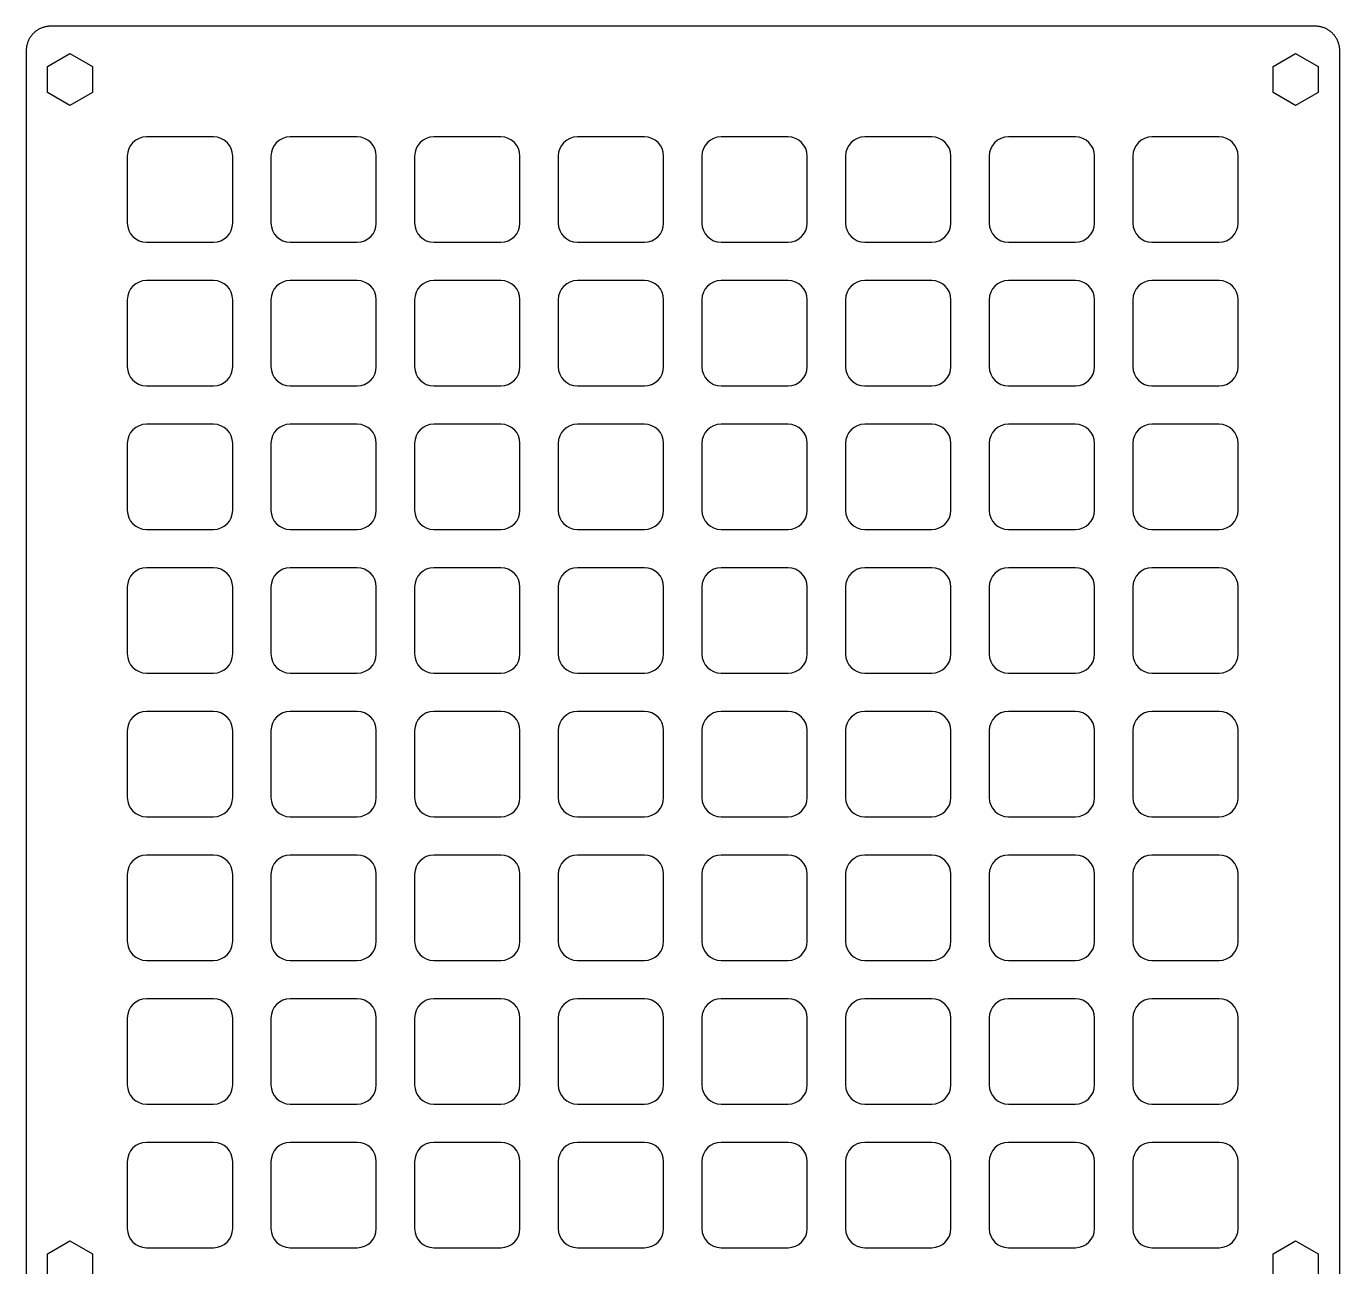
# Model space of a CAD drawing. Extents: x 6 to 603, y -295 to -9.
# Drawn here: x 169.6 to 306.8, y -152.9 to -23.4 of the extents above; entities that cross this region are included whole.
import ezdxf

# ---------------------------------------------------------------- set-up
doc = ezdxf.new("R2010")
doc.units = 0
doc.layers.add('5MM_SPACER', color=7, linetype='CONTINUOUS')

# ---------------------------------------------------------------- blocks, each defined once
blk = doc.blocks.new('BLOCK_52')
at = {"layer": '5MM_SPACER'}
for points, knots in [([(189.17, -34.92), (190.28, -34.92), (191.17, -35.82), (191.17, -36.92), (191.17, -36.92), (191.17, -43.92), (191.17, -43.92), (191.17, -45.02), (190.28, -45.92), (189.17, -45.92), (189.17, -45.92), (182.17, -45.92), (182.17, -45.92), (181.07, -45.92), (180.17, -45.02), (180.17, -43.92), (180.17, -43.92), (180.17, -36.92), (180.17, -36.92), (180.17, -35.82), (181.07, -34.92), (182.17, -34.92), (182.17, -34.92), (189.17, -34.92), (189.17, -34.92)], [0, 0, 0, 0, 1, 1, 1, 2, 2, 2, 3, 3, 3, 4, 4, 4, 5, 5, 5, 6, 6, 6, 7, 7, 7, 8, 8, 8, 8]), ([(204.17, -34.92), (205.28, -34.92), (206.17, -35.82), (206.17, -36.92), (206.17, -36.92), (206.17, -43.92), (206.17, -43.92), (206.17, -45.02), (205.28, -45.92), (204.17, -45.92), (204.17, -45.92), (197.17, -45.92), (197.17, -45.92), (196.07, -45.92), (195.17, -45.02), (195.17, -43.92), (195.17, -43.92), (195.17, -36.92), (195.17, -36.92), (195.17, -35.82), (196.07, -34.92), (197.17, -34.92), (197.17, -34.92), (204.17, -34.92), (204.17, -34.92)], [0, 0, 0, 0, 1, 1, 1, 2, 2, 2, 3, 3, 3, 4, 4, 4, 5, 5, 5, 6, 6, 6, 7, 7, 7, 8, 8, 8, 8]), ([(219.17, -34.92), (220.28, -34.92), (221.17, -35.82), (221.17, -36.92), (221.17, -36.92), (221.17, -43.92), (221.17, -43.92), (221.17, -45.02), (220.28, -45.92), (219.17, -45.92), (219.17, -45.92), (212.17, -45.92), (212.17, -45.92), (211.07, -45.92), (210.17, -45.02), (210.17, -43.92), (210.17, -43.92), (210.17, -36.92), (210.17, -36.92), (210.17, -35.82), (211.07, -34.92), (212.17, -34.92), (212.17, -34.92), (219.17, -34.92), (219.17, -34.92)], [0, 0, 0, 0, 1, 1, 1, 2, 2, 2, 3, 3, 3, 4, 4, 4, 5, 5, 5, 6, 6, 6, 7, 7, 7, 8, 8, 8, 8]), ([(234.17, -34.92), (235.28, -34.92), (236.17, -35.82), (236.17, -36.92), (236.17, -36.92), (236.17, -43.92), (236.17, -43.92), (236.17, -45.02), (235.28, -45.92), (234.17, -45.92), (234.17, -45.92), (227.17, -45.92), (227.17, -45.92), (226.07, -45.92), (225.17, -45.02), (225.17, -43.92), (225.17, -43.92), (225.17, -36.92), (225.17, -36.92), (225.17, -35.82), (226.07, -34.92), (227.17, -34.92), (227.17, -34.92), (234.17, -34.92), (234.17, -34.92)], [0, 0, 0, 0, 1, 1, 1, 2, 2, 2, 3, 3, 3, 4, 4, 4, 5, 5, 5, 6, 6, 6, 7, 7, 7, 8, 8, 8, 8]), ([(249.17, -34.92), (250.28, -34.92), (251.17, -35.82), (251.17, -36.92), (251.17, -36.92), (251.17, -43.92), (251.17, -43.92), (251.17, -45.02), (250.28, -45.92), (249.17, -45.92), (249.17, -45.92), (242.17, -45.92), (242.17, -45.92), (241.07, -45.92), (240.17, -45.02), (240.17, -43.92), (240.17, -43.92), (240.17, -36.92), (240.17, -36.92), (240.17, -35.82), (241.07, -34.92), (242.17, -34.92), (242.17, -34.92), (249.17, -34.92), (249.17, -34.92)], [0, 0, 0, 0, 1, 1, 1, 2, 2, 2, 3, 3, 3, 4, 4, 4, 5, 5, 5, 6, 6, 6, 7, 7, 7, 8, 8, 8, 8]), ([(264.17, -34.92), (265.28, -34.92), (266.17, -35.82), (266.17, -36.92), (266.17, -36.92), (266.17, -43.92), (266.17, -43.92), (266.17, -45.02), (265.28, -45.92), (264.17, -45.92), (264.17, -45.92), (257.17, -45.92), (257.17, -45.92), (256.07, -45.92), (255.17, -45.02), (255.17, -43.92), (255.17, -43.92), (255.17, -36.92), (255.17, -36.92), (255.17, -35.82), (256.07, -34.92), (257.17, -34.92), (257.17, -34.92), (264.17, -34.92), (264.17, -34.92)], [0, 0, 0, 0, 1, 1, 1, 2, 2, 2, 3, 3, 3, 4, 4, 4, 5, 5, 5, 6, 6, 6, 7, 7, 7, 8, 8, 8, 8]), ([(279.17, -34.92), (280.28, -34.92), (281.17, -35.82), (281.17, -36.92), (281.17, -36.92), (281.17, -43.92), (281.17, -43.92), (281.17, -45.02), (280.28, -45.92), (279.17, -45.92), (279.17, -45.92), (272.17, -45.92), (272.17, -45.92), (271.07, -45.92), (270.17, -45.02), (270.17, -43.92), (270.17, -43.92), (270.17, -36.92), (270.17, -36.92), (270.17, -35.82), (271.07, -34.92), (272.17, -34.92), (272.17, -34.92), (279.17, -34.92), (279.17, -34.92)], [0, 0, 0, 0, 1, 1, 1, 2, 2, 2, 3, 3, 3, 4, 4, 4, 5, 5, 5, 6, 6, 6, 7, 7, 7, 8, 8, 8, 8]), ([(294.17, -34.92), (295.28, -34.92), (296.17, -35.82), (296.17, -36.92), (296.17, -36.92), (296.17, -43.92), (296.17, -43.92), (296.17, -45.02), (295.28, -45.92), (294.17, -45.92), (294.17, -45.92), (287.17, -45.92), (287.17, -45.92), (286.07, -45.92), (285.17, -45.02), (285.17, -43.92), (285.17, -43.92), (285.17, -36.92), (285.17, -36.92), (285.17, -35.82), (286.07, -34.92), (287.17, -34.92), (287.17, -34.92), (294.17, -34.92), (294.17, -34.92)], [0, 0, 0, 0, 1, 1, 1, 2, 2, 2, 3, 3, 3, 4, 4, 4, 5, 5, 5, 6, 6, 6, 7, 7, 7, 8, 8, 8, 8]), ([(189.17, -49.92), (190.28, -49.92), (191.17, -50.82), (191.17, -51.92), (191.17, -51.92), (191.17, -58.92), (191.17, -58.92), (191.17, -60.02), (190.28, -60.92), (189.17, -60.92), (189.17, -60.92), (182.17, -60.92), (182.17, -60.92), (181.07, -60.92), (180.17, -60.02), (180.17, -58.92), (180.17, -58.92), (180.17, -51.92), (180.17, -51.92), (180.17, -50.82), (181.07, -49.92), (182.17, -49.92), (182.17, -49.92), (189.17, -49.92), (189.17, -49.92)], [0, 0, 0, 0, 1, 1, 1, 2, 2, 2, 3, 3, 3, 4, 4, 4, 5, 5, 5, 6, 6, 6, 7, 7, 7, 8, 8, 8, 8]), ([(204.17, -49.92), (205.28, -49.92), (206.17, -50.82), (206.17, -51.92), (206.17, -51.92), (206.17, -58.92), (206.17, -58.92), (206.17, -60.02), (205.28, -60.92), (204.17, -60.92), (204.17, -60.92), (197.17, -60.92), (197.17, -60.92), (196.07, -60.92), (195.17, -60.02), (195.17, -58.92), (195.17, -58.92), (195.17, -51.92), (195.17, -51.92), (195.17, -50.82), (196.07, -49.92), (197.17, -49.92), (197.17, -49.92), (204.17, -49.92), (204.17, -49.92)], [0, 0, 0, 0, 1, 1, 1, 2, 2, 2, 3, 3, 3, 4, 4, 4, 5, 5, 5, 6, 6, 6, 7, 7, 7, 8, 8, 8, 8]), ([(219.17, -49.92), (220.28, -49.92), (221.17, -50.82), (221.17, -51.92), (221.17, -51.92), (221.17, -58.92), (221.17, -58.92), (221.17, -60.02), (220.28, -60.92), (219.17, -60.92), (219.17, -60.92), (212.17, -60.92), (212.17, -60.92), (211.07, -60.92), (210.17, -60.02), (210.17, -58.92), (210.17, -58.92), (210.17, -51.92), (210.17, -51.92), (210.17, -50.82), (211.07, -49.92), (212.17, -49.92), (212.17, -49.92), (219.17, -49.92), (219.17, -49.92)], [0, 0, 0, 0, 1, 1, 1, 2, 2, 2, 3, 3, 3, 4, 4, 4, 5, 5, 5, 6, 6, 6, 7, 7, 7, 8, 8, 8, 8]), ([(234.17, -49.92), (235.28, -49.92), (236.17, -50.82), (236.17, -51.92), (236.17, -51.92), (236.17, -58.92), (236.17, -58.92), (236.17, -60.02), (235.28, -60.92), (234.17, -60.92), (234.17, -60.92), (227.17, -60.92), (227.17, -60.92), (226.07, -60.92), (225.17, -60.02), (225.17, -58.92), (225.17, -58.92), (225.17, -51.92), (225.17, -51.92), (225.17, -50.82), (226.07, -49.92), (227.17, -49.92), (227.17, -49.92), (234.17, -49.92), (234.17, -49.92)], [0, 0, 0, 0, 1, 1, 1, 2, 2, 2, 3, 3, 3, 4, 4, 4, 5, 5, 5, 6, 6, 6, 7, 7, 7, 8, 8, 8, 8]), ([(249.17, -49.92), (250.28, -49.92), (251.17, -50.82), (251.17, -51.92), (251.17, -51.92), (251.17, -58.92), (251.17, -58.92), (251.17, -60.02), (250.28, -60.92), (249.17, -60.92), (249.17, -60.92), (242.17, -60.92), (242.17, -60.92), (241.07, -60.92), (240.17, -60.02), (240.17, -58.92), (240.17, -58.92), (240.17, -51.92), (240.17, -51.92), (240.17, -50.82), (241.07, -49.92), (242.17, -49.92), (242.17, -49.92), (249.17, -49.92), (249.17, -49.92)], [0, 0, 0, 0, 1, 1, 1, 2, 2, 2, 3, 3, 3, 4, 4, 4, 5, 5, 5, 6, 6, 6, 7, 7, 7, 8, 8, 8, 8]), ([(264.17, -49.92), (265.28, -49.92), (266.17, -50.82), (266.17, -51.92), (266.17, -51.92), (266.17, -58.92), (266.17, -58.92), (266.17, -60.02), (265.28, -60.92), (264.17, -60.92), (264.17, -60.92), (257.17, -60.92), (257.17, -60.92), (256.07, -60.92), (255.17, -60.02), (255.17, -58.92), (255.17, -58.92), (255.17, -51.92), (255.17, -51.92), (255.17, -50.82), (256.07, -49.92), (257.17, -49.92), (257.17, -49.92), (264.17, -49.92), (264.17, -49.92)], [0, 0, 0, 0, 1, 1, 1, 2, 2, 2, 3, 3, 3, 4, 4, 4, 5, 5, 5, 6, 6, 6, 7, 7, 7, 8, 8, 8, 8]), ([(279.17, -49.92), (280.28, -49.92), (281.17, -50.82), (281.17, -51.92), (281.17, -51.92), (281.17, -58.92), (281.17, -58.92), (281.17, -60.02), (280.28, -60.92), (279.17, -60.92), (279.17, -60.92), (272.17, -60.92), (272.17, -60.92), (271.07, -60.92), (270.17, -60.02), (270.17, -58.92), (270.17, -58.92), (270.17, -51.92), (270.17, -51.92), (270.17, -50.82), (271.07, -49.92), (272.17, -49.92), (272.17, -49.92), (279.17, -49.92), (279.17, -49.92)], [0, 0, 0, 0, 1, 1, 1, 2, 2, 2, 3, 3, 3, 4, 4, 4, 5, 5, 5, 6, 6, 6, 7, 7, 7, 8, 8, 8, 8]), ([(294.17, -49.92), (295.28, -49.92), (296.17, -50.82), (296.17, -51.92), (296.17, -51.92), (296.17, -58.92), (296.17, -58.92), (296.17, -60.02), (295.28, -60.92), (294.17, -60.92), (294.17, -60.92), (287.17, -60.92), (287.17, -60.92), (286.07, -60.92), (285.17, -60.02), (285.17, -58.92), (285.17, -58.92), (285.17, -51.92), (285.17, -51.92), (285.17, -50.82), (286.07, -49.92), (287.17, -49.92), (287.17, -49.92), (294.17, -49.92), (294.17, -49.92)], [0, 0, 0, 0, 1, 1, 1, 2, 2, 2, 3, 3, 3, 4, 4, 4, 5, 5, 5, 6, 6, 6, 7, 7, 7, 8, 8, 8, 8]), ([(189.17, -64.92), (190.28, -64.92), (191.17, -65.82), (191.17, -66.92), (191.17, -66.92), (191.17, -73.92), (191.17, -73.92), (191.17, -75.02), (190.28, -75.92), (189.17, -75.92), (189.17, -75.92), (182.17, -75.92), (182.17, -75.92), (181.07, -75.92), (180.17, -75.02), (180.17, -73.92), (180.17, -73.92), (180.17, -66.92), (180.17, -66.92), (180.17, -65.82), (181.07, -64.92), (182.17, -64.92), (182.17, -64.92), (189.17, -64.92), (189.17, -64.92), (189.17, -64.92), (189.17, -64.92), (189.17, -64.92)], [0, 0, 0, 0, 1, 1, 1, 2, 2, 2, 3, 3, 3, 4, 4, 4, 5, 5, 5, 6, 6, 6, 7, 7, 7, 8, 8, 8, 9, 9, 9, 9]), ([(204.17, -64.92), (205.28, -64.92), (206.17, -65.82), (206.17, -66.92), (206.17, -66.92), (206.17, -73.92), (206.17, -73.92), (206.17, -75.02), (205.28, -75.92), (204.17, -75.92), (204.17, -75.92), (197.17, -75.92), (197.17, -75.92), (196.07, -75.92), (195.17, -75.02), (195.17, -73.92), (195.17, -73.92), (195.17, -66.92), (195.17, -66.92), (195.17, -65.82), (196.07, -64.92), (197.17, -64.92), (197.17, -64.92), (204.17, -64.92), (204.17, -64.92), (204.17, -64.92), (204.17, -64.92), (204.17, -64.92)], [0, 0, 0, 0, 1, 1, 1, 2, 2, 2, 3, 3, 3, 4, 4, 4, 5, 5, 5, 6, 6, 6, 7, 7, 7, 8, 8, 8, 9, 9, 9, 9]), ([(219.17, -64.92), (220.28, -64.92), (221.17, -65.82), (221.17, -66.92), (221.17, -66.92), (221.17, -73.92), (221.17, -73.92), (221.17, -75.02), (220.28, -75.92), (219.17, -75.92), (219.17, -75.92), (212.17, -75.92), (212.17, -75.92), (211.07, -75.92), (210.17, -75.02), (210.17, -73.92), (210.17, -73.92), (210.17, -66.92), (210.17, -66.92), (210.17, -65.82), (211.07, -64.92), (212.17, -64.92), (212.17, -64.92), (219.17, -64.92), (219.17, -64.92), (219.17, -64.92), (219.17, -64.92), (219.17, -64.92)], [0, 0, 0, 0, 1, 1, 1, 2, 2, 2, 3, 3, 3, 4, 4, 4, 5, 5, 5, 6, 6, 6, 7, 7, 7, 8, 8, 8, 9, 9, 9, 9]), ([(234.17, -64.92), (235.28, -64.92), (236.17, -65.82), (236.17, -66.92), (236.17, -66.92), (236.17, -73.92), (236.17, -73.92), (236.17, -75.02), (235.28, -75.92), (234.17, -75.92), (234.17, -75.92), (227.17, -75.92), (227.17, -75.92), (226.07, -75.92), (225.17, -75.02), (225.17, -73.92), (225.17, -73.92), (225.17, -66.92), (225.17, -66.92), (225.17, -65.82), (226.07, -64.92), (227.17, -64.92), (227.17, -64.92), (234.17, -64.92), (234.17, -64.92), (234.17, -64.92), (234.17, -64.92), (234.17, -64.92)], [0, 0, 0, 0, 1, 1, 1, 2, 2, 2, 3, 3, 3, 4, 4, 4, 5, 5, 5, 6, 6, 6, 7, 7, 7, 8, 8, 8, 9, 9, 9, 9]), ([(249.17, -64.92), (250.28, -64.92), (251.17, -65.82), (251.17, -66.92), (251.17, -66.92), (251.17, -73.92), (251.17, -73.92), (251.17, -75.02), (250.28, -75.92), (249.17, -75.92), (249.17, -75.92), (242.17, -75.92), (242.17, -75.92), (241.07, -75.92), (240.17, -75.02), (240.17, -73.92), (240.17, -73.92), (240.17, -66.92), (240.17, -66.92), (240.17, -65.82), (241.07, -64.92), (242.17, -64.92), (242.17, -64.92), (249.17, -64.92), (249.17, -64.92), (249.17, -64.92), (249.17, -64.92), (249.17, -64.92)], [0, 0, 0, 0, 1, 1, 1, 2, 2, 2, 3, 3, 3, 4, 4, 4, 5, 5, 5, 6, 6, 6, 7, 7, 7, 8, 8, 8, 9, 9, 9, 9]), ([(264.17, -64.92), (265.28, -64.92), (266.17, -65.82), (266.17, -66.92), (266.17, -66.92), (266.17, -73.92), (266.17, -73.92), (266.17, -75.02), (265.28, -75.92), (264.17, -75.92), (264.17, -75.92), (257.17, -75.92), (257.17, -75.92), (256.07, -75.92), (255.17, -75.02), (255.17, -73.92), (255.17, -73.92), (255.17, -66.92), (255.17, -66.92), (255.17, -65.82), (256.07, -64.92), (257.17, -64.92), (257.17, -64.92), (264.17, -64.92), (264.17, -64.92), (264.17, -64.92), (264.17, -64.92), (264.17, -64.92)], [0, 0, 0, 0, 1, 1, 1, 2, 2, 2, 3, 3, 3, 4, 4, 4, 5, 5, 5, 6, 6, 6, 7, 7, 7, 8, 8, 8, 9, 9, 9, 9]), ([(279.17, -64.92), (280.28, -64.92), (281.17, -65.82), (281.17, -66.92), (281.17, -66.92), (281.17, -73.92), (281.17, -73.92), (281.17, -75.02), (280.28, -75.92), (279.17, -75.92), (279.17, -75.92), (272.17, -75.92), (272.17, -75.92), (271.07, -75.92), (270.17, -75.02), (270.17, -73.92), (270.17, -73.92), (270.17, -66.92), (270.17, -66.92), (270.17, -65.82), (271.07, -64.92), (272.17, -64.92), (272.17, -64.92), (279.17, -64.92), (279.17, -64.92), (279.17, -64.92), (279.17, -64.92), (279.17, -64.92)], [0, 0, 0, 0, 1, 1, 1, 2, 2, 2, 3, 3, 3, 4, 4, 4, 5, 5, 5, 6, 6, 6, 7, 7, 7, 8, 8, 8, 9, 9, 9, 9]), ([(294.17, -64.92), (295.28, -64.92), (296.17, -65.82), (296.17, -66.92), (296.17, -66.92), (296.17, -73.92), (296.17, -73.92), (296.17, -75.02), (295.28, -75.92), (294.17, -75.92), (294.17, -75.92), (287.17, -75.92), (287.17, -75.92), (286.07, -75.92), (285.17, -75.02), (285.17, -73.92), (285.17, -73.92), (285.17, -66.92), (285.17, -66.92), (285.17, -65.82), (286.07, -64.92), (287.17, -64.92), (287.17, -64.92), (294.17, -64.92), (294.17, -64.92), (294.17, -64.92), (294.17, -64.92), (294.17, -64.92)], [0, 0, 0, 0, 1, 1, 1, 2, 2, 2, 3, 3, 3, 4, 4, 4, 5, 5, 5, 6, 6, 6, 7, 7, 7, 8, 8, 8, 9, 9, 9, 9]), ([(189.17, -79.92), (190.28, -79.92), (191.17, -80.82), (191.17, -81.92), (191.17, -81.92), (191.17, -88.92), (191.17, -88.92), (191.17, -90.02), (190.28, -90.92), (189.17, -90.92), (189.17, -90.92), (182.17, -90.92), (182.17, -90.92), (181.07, -90.92), (180.17, -90.02), (180.17, -88.92), (180.17, -88.92), (180.17, -81.92), (180.17, -81.92), (180.17, -80.82), (181.07, -79.92), (182.17, -79.92), (182.17, -79.92), (189.17, -79.92), (189.17, -79.92)], [0, 0, 0, 0, 1, 1, 1, 2, 2, 2, 3, 3, 3, 4, 4, 4, 5, 5, 5, 6, 6, 6, 7, 7, 7, 8, 8, 8, 8]), ([(204.17, -79.92), (205.28, -79.92), (206.17, -80.82), (206.17, -81.92), (206.17, -81.92), (206.17, -88.92), (206.17, -88.92), (206.17, -90.02), (205.28, -90.92), (204.17, -90.92), (204.17, -90.92), (197.17, -90.92), (197.17, -90.92), (196.07, -90.92), (195.17, -90.02), (195.17, -88.92), (195.17, -88.92), (195.17, -81.92), (195.17, -81.92), (195.17, -80.82), (196.07, -79.92), (197.17, -79.92), (197.17, -79.92), (204.17, -79.92), (204.17, -79.92)], [0, 0, 0, 0, 1, 1, 1, 2, 2, 2, 3, 3, 3, 4, 4, 4, 5, 5, 5, 6, 6, 6, 7, 7, 7, 8, 8, 8, 8]), ([(219.17, -79.92), (220.28, -79.92), (221.17, -80.82), (221.17, -81.92), (221.17, -81.92), (221.17, -88.92), (221.17, -88.92), (221.17, -90.02), (220.28, -90.92), (219.17, -90.92), (219.17, -90.92), (212.17, -90.92), (212.17, -90.92), (211.07, -90.92), (210.17, -90.02), (210.17, -88.92), (210.17, -88.92), (210.17, -81.92), (210.17, -81.92), (210.17, -80.82), (211.07, -79.92), (212.17, -79.92), (212.17, -79.92), (219.17, -79.92), (219.17, -79.92)], [0, 0, 0, 0, 1, 1, 1, 2, 2, 2, 3, 3, 3, 4, 4, 4, 5, 5, 5, 6, 6, 6, 7, 7, 7, 8, 8, 8, 8]), ([(234.17, -79.92), (235.28, -79.92), (236.17, -80.82), (236.17, -81.92), (236.17, -81.92), (236.17, -88.92), (236.17, -88.92), (236.17, -90.02), (235.28, -90.92), (234.17, -90.92), (234.17, -90.92), (227.17, -90.92), (227.17, -90.92), (226.07, -90.92), (225.17, -90.02), (225.17, -88.92), (225.17, -88.92), (225.17, -81.92), (225.17, -81.92), (225.17, -80.82), (226.07, -79.92), (227.17, -79.92), (227.17, -79.92), (234.17, -79.92), (234.17, -79.92)], [0, 0, 0, 0, 1, 1, 1, 2, 2, 2, 3, 3, 3, 4, 4, 4, 5, 5, 5, 6, 6, 6, 7, 7, 7, 8, 8, 8, 8]), ([(249.17, -79.92), (250.28, -79.92), (251.17, -80.82), (251.17, -81.92), (251.17, -81.92), (251.17, -88.92), (251.17, -88.92), (251.17, -90.02), (250.28, -90.92), (249.17, -90.92), (249.17, -90.92), (242.17, -90.92), (242.17, -90.92), (241.07, -90.92), (240.17, -90.02), (240.17, -88.92), (240.17, -88.92), (240.17, -81.92), (240.17, -81.92), (240.17, -80.82), (241.07, -79.92), (242.17, -79.92), (242.17, -79.92), (249.17, -79.92), (249.17, -79.92)], [0, 0, 0, 0, 1, 1, 1, 2, 2, 2, 3, 3, 3, 4, 4, 4, 5, 5, 5, 6, 6, 6, 7, 7, 7, 8, 8, 8, 8]), ([(264.17, -79.92), (265.28, -79.92), (266.17, -80.82), (266.17, -81.92), (266.17, -81.92), (266.17, -88.92), (266.17, -88.92), (266.17, -90.02), (265.28, -90.92), (264.17, -90.92), (264.17, -90.92), (257.17, -90.92), (257.17, -90.92), (256.07, -90.92), (255.17, -90.02), (255.17, -88.92), (255.17, -88.92), (255.17, -81.92), (255.17, -81.92), (255.17, -80.82), (256.07, -79.92), (257.17, -79.92), (257.17, -79.92), (264.17, -79.92), (264.17, -79.92)], [0, 0, 0, 0, 1, 1, 1, 2, 2, 2, 3, 3, 3, 4, 4, 4, 5, 5, 5, 6, 6, 6, 7, 7, 7, 8, 8, 8, 8]), ([(279.17, -79.92), (280.28, -79.92), (281.17, -80.82), (281.17, -81.92), (281.17, -81.92), (281.17, -88.92), (281.17, -88.92), (281.17, -90.02), (280.28, -90.92), (279.17, -90.92), (279.17, -90.92), (272.17, -90.92), (272.17, -90.92), (271.07, -90.92), (270.17, -90.02), (270.17, -88.92), (270.17, -88.92), (270.17, -81.92), (270.17, -81.92), (270.17, -80.82), (271.07, -79.92), (272.17, -79.92), (272.17, -79.92), (279.17, -79.92), (279.17, -79.92)], [0, 0, 0, 0, 1, 1, 1, 2, 2, 2, 3, 3, 3, 4, 4, 4, 5, 5, 5, 6, 6, 6, 7, 7, 7, 8, 8, 8, 8]), ([(294.17, -79.92), (295.28, -79.92), (296.17, -80.82), (296.17, -81.92), (296.17, -81.92), (296.17, -88.92), (296.17, -88.92), (296.17, -90.02), (295.28, -90.92), (294.17, -90.92), (294.17, -90.92), (287.17, -90.92), (287.17, -90.92), (286.07, -90.92), (285.17, -90.02), (285.17, -88.92), (285.17, -88.92), (285.17, -81.92), (285.17, -81.92), (285.17, -80.82), (286.07, -79.92), (287.17, -79.92), (287.17, -79.92), (294.17, -79.92), (294.17, -79.92)], [0, 0, 0, 0, 1, 1, 1, 2, 2, 2, 3, 3, 3, 4, 4, 4, 5, 5, 5, 6, 6, 6, 7, 7, 7, 8, 8, 8, 8]), ([(189.17, -94.92), (190.28, -94.92), (191.17, -95.82), (191.17, -96.92), (191.17, -96.92), (191.17, -103.92), (191.17, -103.92), (191.17, -105.02), (190.28, -105.92), (189.17, -105.92), (189.17, -105.92), (182.17, -105.92), (182.17, -105.92), (181.07, -105.92), (180.17, -105.02), (180.17, -103.92), (180.17, -103.92), (180.17, -96.92), (180.17, -96.92), (180.17, -95.82), (181.07, -94.92), (182.17, -94.92), (182.17, -94.92), (189.17, -94.92), (189.17, -94.92)], [0, 0, 0, 0, 1, 1, 1, 2, 2, 2, 3, 3, 3, 4, 4, 4, 5, 5, 5, 6, 6, 6, 7, 7, 7, 8, 8, 8, 8]), ([(204.17, -94.92), (205.28, -94.92), (206.17, -95.82), (206.17, -96.92), (206.17, -96.92), (206.17, -103.92), (206.17, -103.92), (206.17, -105.02), (205.28, -105.92), (204.17, -105.92), (204.17, -105.92), (197.17, -105.92), (197.17, -105.92), (196.07, -105.92), (195.17, -105.02), (195.17, -103.92), (195.17, -103.92), (195.17, -96.92), (195.17, -96.92), (195.17, -95.82), (196.07, -94.92), (197.17, -94.92), (197.17, -94.92), (204.17, -94.92), (204.17, -94.92)], [0, 0, 0, 0, 1, 1, 1, 2, 2, 2, 3, 3, 3, 4, 4, 4, 5, 5, 5, 6, 6, 6, 7, 7, 7, 8, 8, 8, 8]), ([(219.17, -94.92), (220.28, -94.92), (221.17, -95.82), (221.17, -96.92), (221.17, -96.92), (221.17, -103.92), (221.17, -103.92), (221.17, -105.02), (220.28, -105.92), (219.17, -105.92), (219.17, -105.92), (212.17, -105.92), (212.17, -105.92), (211.07, -105.92), (210.17, -105.02), (210.17, -103.92), (210.17, -103.92), (210.17, -96.92), (210.17, -96.92), (210.17, -95.82), (211.07, -94.92), (212.17, -94.92), (212.17, -94.92), (219.17, -94.92), (219.17, -94.92)], [0, 0, 0, 0, 1, 1, 1, 2, 2, 2, 3, 3, 3, 4, 4, 4, 5, 5, 5, 6, 6, 6, 7, 7, 7, 8, 8, 8, 8]), ([(234.17, -94.92), (235.28, -94.92), (236.17, -95.82), (236.17, -96.92), (236.17, -96.92), (236.17, -103.92), (236.17, -103.92), (236.17, -105.02), (235.28, -105.92), (234.17, -105.92), (234.17, -105.92), (227.17, -105.92), (227.17, -105.92), (226.07, -105.92), (225.17, -105.02), (225.17, -103.92), (225.17, -103.92), (225.17, -96.92), (225.17, -96.92), (225.17, -95.82), (226.07, -94.92), (227.17, -94.92), (227.17, -94.92), (234.17, -94.92), (234.17, -94.92)], [0, 0, 0, 0, 1, 1, 1, 2, 2, 2, 3, 3, 3, 4, 4, 4, 5, 5, 5, 6, 6, 6, 7, 7, 7, 8, 8, 8, 8]), ([(249.17, -94.92), (250.28, -94.92), (251.17, -95.82), (251.17, -96.92), (251.17, -96.92), (251.17, -103.92), (251.17, -103.92), (251.17, -105.02), (250.28, -105.92), (249.17, -105.92), (249.17, -105.92), (242.17, -105.92), (242.17, -105.92), (241.07, -105.92), (240.17, -105.02), (240.17, -103.92), (240.17, -103.92), (240.17, -96.92), (240.17, -96.92), (240.17, -95.82), (241.07, -94.92), (242.17, -94.92), (242.17, -94.92), (249.17, -94.92), (249.17, -94.92)], [0, 0, 0, 0, 1, 1, 1, 2, 2, 2, 3, 3, 3, 4, 4, 4, 5, 5, 5, 6, 6, 6, 7, 7, 7, 8, 8, 8, 8]), ([(264.17, -94.92), (265.28, -94.92), (266.17, -95.82), (266.17, -96.92), (266.17, -96.92), (266.17, -103.92), (266.17, -103.92), (266.17, -105.02), (265.28, -105.92), (264.17, -105.92), (264.17, -105.92), (257.17, -105.92), (257.17, -105.92), (256.07, -105.92), (255.17, -105.02), (255.17, -103.92), (255.17, -103.92), (255.17, -96.92), (255.17, -96.92), (255.17, -95.82), (256.07, -94.92), (257.17, -94.92), (257.17, -94.92), (264.17, -94.92), (264.17, -94.92)], [0, 0, 0, 0, 1, 1, 1, 2, 2, 2, 3, 3, 3, 4, 4, 4, 5, 5, 5, 6, 6, 6, 7, 7, 7, 8, 8, 8, 8]), ([(279.17, -94.92), (280.28, -94.92), (281.17, -95.82), (281.17, -96.92), (281.17, -96.92), (281.17, -103.92), (281.17, -103.92), (281.17, -105.02), (280.28, -105.92), (279.17, -105.92), (279.17, -105.92), (272.17, -105.92), (272.17, -105.92), (271.07, -105.92), (270.17, -105.02), (270.17, -103.92), (270.17, -103.92), (270.17, -96.92), (270.17, -96.92), (270.17, -95.82), (271.07, -94.92), (272.17, -94.92), (272.17, -94.92), (279.17, -94.92), (279.17, -94.92)], [0, 0, 0, 0, 1, 1, 1, 2, 2, 2, 3, 3, 3, 4, 4, 4, 5, 5, 5, 6, 6, 6, 7, 7, 7, 8, 8, 8, 8]), ([(294.17, -94.92), (295.28, -94.92), (296.17, -95.82), (296.17, -96.92), (296.17, -96.92), (296.17, -103.92), (296.17, -103.92), (296.17, -105.02), (295.28, -105.92), (294.17, -105.92), (294.17, -105.92), (287.17, -105.92), (287.17, -105.92), (286.07, -105.92), (285.17, -105.02), (285.17, -103.92), (285.17, -103.92), (285.17, -96.92), (285.17, -96.92), (285.17, -95.82), (286.07, -94.92), (287.17, -94.92), (287.17, -94.92), (294.17, -94.92), (294.17, -94.92)], [0, 0, 0, 0, 1, 1, 1, 2, 2, 2, 3, 3, 3, 4, 4, 4, 5, 5, 5, 6, 6, 6, 7, 7, 7, 8, 8, 8, 8]), ([(189.17, -109.92), (190.28, -109.92), (191.17, -110.82), (191.17, -111.92), (191.17, -111.92), (191.17, -118.92), (191.17, -118.92), (191.17, -120.02), (190.28, -120.92), (189.17, -120.92), (189.17, -120.92), (182.17, -120.92), (182.17, -120.92), (181.07, -120.92), (180.17, -120.02), (180.17, -118.92), (180.17, -118.92), (180.17, -111.92), (180.17, -111.92), (180.17, -110.82), (181.07, -109.92), (182.17, -109.92), (182.17, -109.92), (189.17, -109.92), (189.17, -109.92)], [0, 0, 0, 0, 1, 1, 1, 2, 2, 2, 3, 3, 3, 4, 4, 4, 5, 5, 5, 6, 6, 6, 7, 7, 7, 8, 8, 8, 8]), ([(204.17, -109.92), (205.28, -109.92), (206.17, -110.82), (206.17, -111.92), (206.17, -111.92), (206.17, -118.92), (206.17, -118.92), (206.17, -120.02), (205.28, -120.92), (204.17, -120.92), (204.17, -120.92), (197.17, -120.92), (197.17, -120.92), (196.07, -120.92), (195.17, -120.02), (195.17, -118.92), (195.17, -118.92), (195.17, -111.92), (195.17, -111.92), (195.17, -110.82), (196.07, -109.92), (197.17, -109.92), (197.17, -109.92), (204.17, -109.92), (204.17, -109.92)], [0, 0, 0, 0, 1, 1, 1, 2, 2, 2, 3, 3, 3, 4, 4, 4, 5, 5, 5, 6, 6, 6, 7, 7, 7, 8, 8, 8, 8]), ([(219.17, -109.92), (220.28, -109.92), (221.17, -110.82), (221.17, -111.92), (221.17, -111.92), (221.17, -118.92), (221.17, -118.92), (221.17, -120.02), (220.28, -120.92), (219.17, -120.92), (219.17, -120.92), (212.17, -120.92), (212.17, -120.92), (211.07, -120.92), (210.17, -120.02), (210.17, -118.92), (210.17, -118.92), (210.17, -111.92), (210.17, -111.92), (210.17, -110.82), (211.07, -109.92), (212.17, -109.92), (212.17, -109.92), (219.17, -109.92), (219.17, -109.92)], [0, 0, 0, 0, 1, 1, 1, 2, 2, 2, 3, 3, 3, 4, 4, 4, 5, 5, 5, 6, 6, 6, 7, 7, 7, 8, 8, 8, 8]), ([(234.17, -109.92), (235.28, -109.92), (236.17, -110.82), (236.17, -111.92), (236.17, -111.92), (236.17, -118.92), (236.17, -118.92), (236.17, -120.02), (235.28, -120.92), (234.17, -120.92), (234.17, -120.92), (227.17, -120.92), (227.17, -120.92), (226.07, -120.92), (225.17, -120.02), (225.17, -118.92), (225.17, -118.92), (225.17, -111.92), (225.17, -111.92), (225.17, -110.82), (226.07, -109.92), (227.17, -109.92), (227.17, -109.92), (234.17, -109.92), (234.17, -109.92)], [0, 0, 0, 0, 1, 1, 1, 2, 2, 2, 3, 3, 3, 4, 4, 4, 5, 5, 5, 6, 6, 6, 7, 7, 7, 8, 8, 8, 8]), ([(249.17, -109.92), (250.28, -109.92), (251.17, -110.82), (251.17, -111.92), (251.17, -111.92), (251.17, -118.92), (251.17, -118.92), (251.17, -120.02), (250.28, -120.92), (249.17, -120.92), (249.17, -120.92), (242.17, -120.92), (242.17, -120.92), (241.07, -120.92), (240.17, -120.02), (240.17, -118.92), (240.17, -118.92), (240.17, -111.92), (240.17, -111.92), (240.17, -110.82), (241.07, -109.92), (242.17, -109.92), (242.17, -109.92), (249.17, -109.92), (249.17, -109.92)], [0, 0, 0, 0, 1, 1, 1, 2, 2, 2, 3, 3, 3, 4, 4, 4, 5, 5, 5, 6, 6, 6, 7, 7, 7, 8, 8, 8, 8]), ([(264.17, -109.92), (265.28, -109.92), (266.17, -110.82), (266.17, -111.92), (266.17, -111.92), (266.17, -118.92), (266.17, -118.92), (266.17, -120.02), (265.28, -120.92), (264.17, -120.92), (264.17, -120.92), (257.17, -120.92), (257.17, -120.92), (256.07, -120.92), (255.17, -120.02), (255.17, -118.92), (255.17, -118.92), (255.17, -111.92), (255.17, -111.92), (255.17, -110.82), (256.07, -109.92), (257.17, -109.92), (257.17, -109.92), (264.17, -109.92), (264.17, -109.92)], [0, 0, 0, 0, 1, 1, 1, 2, 2, 2, 3, 3, 3, 4, 4, 4, 5, 5, 5, 6, 6, 6, 7, 7, 7, 8, 8, 8, 8]), ([(279.17, -109.92), (280.28, -109.92), (281.17, -110.82), (281.17, -111.92), (281.17, -111.92), (281.17, -118.92), (281.17, -118.92), (281.17, -120.02), (280.28, -120.92), (279.17, -120.92), (279.17, -120.92), (272.17, -120.92), (272.17, -120.92), (271.07, -120.92), (270.17, -120.02), (270.17, -118.92), (270.17, -118.92), (270.17, -111.92), (270.17, -111.92), (270.17, -110.82), (271.07, -109.92), (272.17, -109.92), (272.17, -109.92), (279.17, -109.92), (279.17, -109.92)], [0, 0, 0, 0, 1, 1, 1, 2, 2, 2, 3, 3, 3, 4, 4, 4, 5, 5, 5, 6, 6, 6, 7, 7, 7, 8, 8, 8, 8]), ([(294.17, -109.92), (295.28, -109.92), (296.17, -110.82), (296.17, -111.92), (296.17, -111.92), (296.17, -118.92), (296.17, -118.92), (296.17, -120.02), (295.28, -120.92), (294.17, -120.92), (294.17, -120.92), (287.17, -120.92), (287.17, -120.92), (286.07, -120.92), (285.17, -120.02), (285.17, -118.92), (285.17, -118.92), (285.17, -111.92), (285.17, -111.92), (285.17, -110.82), (286.07, -109.92), (287.17, -109.92), (287.17, -109.92), (294.17, -109.92), (294.17, -109.92)], [0, 0, 0, 0, 1, 1, 1, 2, 2, 2, 3, 3, 3, 4, 4, 4, 5, 5, 5, 6, 6, 6, 7, 7, 7, 8, 8, 8, 8]), ([(189.17, -124.92), (190.28, -124.92), (191.17, -125.82), (191.17, -126.92), (191.17, -126.92), (191.17, -133.92), (191.17, -133.92), (191.17, -135.02), (190.28, -135.92), (189.17, -135.92), (189.17, -135.92), (182.17, -135.92), (182.17, -135.92), (181.07, -135.92), (180.17, -135.02), (180.17, -133.92), (180.17, -133.92), (180.17, -126.92), (180.17, -126.92), (180.17, -125.82), (181.07, -124.92), (182.17, -124.92), (182.17, -124.92), (189.17, -124.92), (189.17, -124.92)], [0, 0, 0, 0, 1, 1, 1, 2, 2, 2, 3, 3, 3, 4, 4, 4, 5, 5, 5, 6, 6, 6, 7, 7, 7, 8, 8, 8, 8]), ([(204.17, -124.92), (205.28, -124.92), (206.17, -125.82), (206.17, -126.92), (206.17, -126.92), (206.17, -133.92), (206.17, -133.92), (206.17, -135.02), (205.28, -135.92), (204.17, -135.92), (204.17, -135.92), (197.17, -135.92), (197.17, -135.92), (196.07, -135.92), (195.17, -135.02), (195.17, -133.92), (195.17, -133.92), (195.17, -126.92), (195.17, -126.92), (195.17, -125.82), (196.07, -124.92), (197.17, -124.92), (197.17, -124.92), (204.17, -124.92), (204.17, -124.92)], [0, 0, 0, 0, 1, 1, 1, 2, 2, 2, 3, 3, 3, 4, 4, 4, 5, 5, 5, 6, 6, 6, 7, 7, 7, 8, 8, 8, 8]), ([(219.17, -124.92), (220.28, -124.92), (221.17, -125.82), (221.17, -126.92), (221.17, -126.92), (221.17, -133.92), (221.17, -133.92), (221.17, -135.02), (220.28, -135.92), (219.17, -135.92), (219.17, -135.92), (212.17, -135.92), (212.17, -135.92), (211.07, -135.92), (210.17, -135.02), (210.17, -133.92), (210.17, -133.92), (210.17, -126.92), (210.17, -126.92), (210.17, -125.82), (211.07, -124.92), (212.17, -124.92), (212.17, -124.92), (219.17, -124.92), (219.17, -124.92)], [0, 0, 0, 0, 1, 1, 1, 2, 2, 2, 3, 3, 3, 4, 4, 4, 5, 5, 5, 6, 6, 6, 7, 7, 7, 8, 8, 8, 8]), ([(234.17, -124.92), (235.28, -124.92), (236.17, -125.82), (236.17, -126.92), (236.17, -126.92), (236.17, -133.92), (236.17, -133.92), (236.17, -135.02), (235.28, -135.92), (234.17, -135.92), (234.17, -135.92), (227.17, -135.92), (227.17, -135.92), (226.07, -135.92), (225.17, -135.02), (225.17, -133.92), (225.17, -133.92), (225.17, -126.92), (225.17, -126.92), (225.17, -125.82), (226.07, -124.92), (227.17, -124.92), (227.17, -124.92), (234.17, -124.92), (234.17, -124.92)], [0, 0, 0, 0, 1, 1, 1, 2, 2, 2, 3, 3, 3, 4, 4, 4, 5, 5, 5, 6, 6, 6, 7, 7, 7, 8, 8, 8, 8]), ([(249.17, -124.92), (250.28, -124.92), (251.17, -125.82), (251.17, -126.92), (251.17, -126.92), (251.17, -133.92), (251.17, -133.92), (251.17, -135.02), (250.28, -135.92), (249.17, -135.92), (249.17, -135.92), (242.17, -135.92), (242.17, -135.92), (241.07, -135.92), (240.17, -135.02), (240.17, -133.92), (240.17, -133.92), (240.17, -126.92), (240.17, -126.92), (240.17, -125.82), (241.07, -124.92), (242.17, -124.92), (242.17, -124.92), (249.17, -124.92), (249.17, -124.92)], [0, 0, 0, 0, 1, 1, 1, 2, 2, 2, 3, 3, 3, 4, 4, 4, 5, 5, 5, 6, 6, 6, 7, 7, 7, 8, 8, 8, 8]), ([(264.17, -124.92), (265.28, -124.92), (266.17, -125.82), (266.17, -126.92), (266.17, -126.92), (266.17, -133.92), (266.17, -133.92), (266.17, -135.02), (265.28, -135.92), (264.17, -135.92), (264.17, -135.92), (257.17, -135.92), (257.17, -135.92), (256.07, -135.92), (255.17, -135.02), (255.17, -133.92), (255.17, -133.92), (255.17, -126.92), (255.17, -126.92), (255.17, -125.82), (256.07, -124.92), (257.17, -124.92), (257.17, -124.92), (264.17, -124.92), (264.17, -124.92)], [0, 0, 0, 0, 1, 1, 1, 2, 2, 2, 3, 3, 3, 4, 4, 4, 5, 5, 5, 6, 6, 6, 7, 7, 7, 8, 8, 8, 8]), ([(279.17, -124.92), (280.28, -124.92), (281.17, -125.82), (281.17, -126.92), (281.17, -126.92), (281.17, -133.92), (281.17, -133.92), (281.17, -135.02), (280.28, -135.92), (279.17, -135.92), (279.17, -135.92), (272.17, -135.92), (272.17, -135.92), (271.07, -135.92), (270.17, -135.02), (270.17, -133.92), (270.17, -133.92), (270.17, -126.92), (270.17, -126.92), (270.17, -125.82), (271.07, -124.92), (272.17, -124.92), (272.17, -124.92), (279.17, -124.92), (279.17, -124.92)], [0, 0, 0, 0, 1, 1, 1, 2, 2, 2, 3, 3, 3, 4, 4, 4, 5, 5, 5, 6, 6, 6, 7, 7, 7, 8, 8, 8, 8]), ([(294.17, -124.92), (295.28, -124.92), (296.17, -125.82), (296.17, -126.92), (296.17, -126.92), (296.17, -133.92), (296.17, -133.92), (296.17, -135.02), (295.28, -135.92), (294.17, -135.92), (294.17, -135.92), (287.17, -135.92), (287.17, -135.92), (286.07, -135.92), (285.17, -135.02), (285.17, -133.92), (285.17, -133.92), (285.17, -126.92), (285.17, -126.92), (285.17, -125.82), (286.07, -124.92), (287.17, -124.92), (287.17, -124.92), (294.17, -124.92), (294.17, -124.92)], [0, 0, 0, 0, 1, 1, 1, 2, 2, 2, 3, 3, 3, 4, 4, 4, 5, 5, 5, 6, 6, 6, 7, 7, 7, 8, 8, 8, 8]), ([(189.17, -139.92), (190.28, -139.92), (191.17, -140.82), (191.17, -141.92), (191.17, -141.92), (191.17, -148.92), (191.17, -148.92), (191.17, -150.03), (190.28, -150.92), (189.17, -150.92), (189.17, -150.92), (182.17, -150.92), (182.17, -150.92), (181.07, -150.92), (180.17, -150.03), (180.17, -148.92), (180.17, -148.92), (180.17, -141.92), (180.17, -141.92), (180.17, -140.82), (181.07, -139.92), (182.17, -139.92), (182.17, -139.92), (189.17, -139.92), (189.17, -139.92)], [0, 0, 0, 0, 1, 1, 1, 2, 2, 2, 3, 3, 3, 4, 4, 4, 5, 5, 5, 6, 6, 6, 7, 7, 7, 8, 8, 8, 8]), ([(204.17, -139.92), (205.28, -139.92), (206.17, -140.82), (206.17, -141.92), (206.17, -141.92), (206.17, -148.92), (206.17, -148.92), (206.17, -150.03), (205.28, -150.92), (204.17, -150.92), (204.17, -150.92), (197.17, -150.92), (197.17, -150.92), (196.07, -150.92), (195.17, -150.03), (195.17, -148.92), (195.17, -148.92), (195.17, -141.92), (195.17, -141.92), (195.17, -140.82), (196.07, -139.92), (197.17, -139.92), (197.17, -139.92), (204.17, -139.92), (204.17, -139.92)], [0, 0, 0, 0, 1, 1, 1, 2, 2, 2, 3, 3, 3, 4, 4, 4, 5, 5, 5, 6, 6, 6, 7, 7, 7, 8, 8, 8, 8]), ([(219.17, -139.92), (220.28, -139.92), (221.17, -140.82), (221.17, -141.92), (221.17, -141.92), (221.17, -148.92), (221.17, -148.92), (221.17, -150.03), (220.28, -150.92), (219.17, -150.92), (219.17, -150.92), (212.17, -150.92), (212.17, -150.92), (211.07, -150.92), (210.17, -150.03), (210.17, -148.92), (210.17, -148.92), (210.17, -141.92), (210.17, -141.92), (210.17, -140.82), (211.07, -139.92), (212.17, -139.92), (212.17, -139.92), (219.17, -139.92), (219.17, -139.92)], [0, 0, 0, 0, 1, 1, 1, 2, 2, 2, 3, 3, 3, 4, 4, 4, 5, 5, 5, 6, 6, 6, 7, 7, 7, 8, 8, 8, 8]), ([(234.17, -139.92), (235.28, -139.92), (236.17, -140.82), (236.17, -141.92), (236.17, -141.92), (236.17, -148.92), (236.17, -148.92), (236.17, -150.03), (235.28, -150.92), (234.17, -150.92), (234.17, -150.92), (227.17, -150.92), (227.17, -150.92), (226.07, -150.92), (225.17, -150.03), (225.17, -148.92), (225.17, -148.92), (225.17, -141.92), (225.17, -141.92), (225.17, -140.82), (226.07, -139.92), (227.17, -139.92), (227.17, -139.92), (234.17, -139.92), (234.17, -139.92)], [0, 0, 0, 0, 1, 1, 1, 2, 2, 2, 3, 3, 3, 4, 4, 4, 5, 5, 5, 6, 6, 6, 7, 7, 7, 8, 8, 8, 8]), ([(249.17, -139.92), (250.28, -139.92), (251.17, -140.82), (251.17, -141.92), (251.17, -141.92), (251.17, -148.92), (251.17, -148.92), (251.17, -150.03), (250.28, -150.92), (249.17, -150.92), (249.17, -150.92), (242.17, -150.92), (242.17, -150.92), (241.07, -150.92), (240.17, -150.03), (240.17, -148.92), (240.17, -148.92), (240.17, -141.92), (240.17, -141.92), (240.17, -140.82), (241.07, -139.92), (242.17, -139.92), (242.17, -139.92), (249.17, -139.92), (249.17, -139.92)], [0, 0, 0, 0, 1, 1, 1, 2, 2, 2, 3, 3, 3, 4, 4, 4, 5, 5, 5, 6, 6, 6, 7, 7, 7, 8, 8, 8, 8]), ([(264.17, -139.92), (265.28, -139.92), (266.17, -140.82), (266.17, -141.92), (266.17, -141.92), (266.17, -148.92), (266.17, -148.92), (266.17, -150.03), (265.28, -150.92), (264.17, -150.92), (264.17, -150.92), (257.17, -150.92), (257.17, -150.92), (256.07, -150.92), (255.17, -150.03), (255.17, -148.92), (255.17, -148.92), (255.17, -141.92), (255.17, -141.92), (255.17, -140.82), (256.07, -139.92), (257.17, -139.92), (257.17, -139.92), (264.17, -139.92), (264.17, -139.92)], [0, 0, 0, 0, 1, 1, 1, 2, 2, 2, 3, 3, 3, 4, 4, 4, 5, 5, 5, 6, 6, 6, 7, 7, 7, 8, 8, 8, 8]), ([(279.17, -139.92), (280.28, -139.92), (281.17, -140.82), (281.17, -141.92), (281.17, -141.92), (281.17, -148.92), (281.17, -148.92), (281.17, -150.03), (280.28, -150.92), (279.17, -150.92), (279.17, -150.92), (272.17, -150.92), (272.17, -150.92), (271.07, -150.92), (270.17, -150.03), (270.17, -148.92), (270.17, -148.92), (270.17, -141.92), (270.17, -141.92), (270.17, -140.82), (271.07, -139.92), (272.17, -139.92), (272.17, -139.92), (279.17, -139.92), (279.17, -139.92)], [0, 0, 0, 0, 1, 1, 1, 2, 2, 2, 3, 3, 3, 4, 4, 4, 5, 5, 5, 6, 6, 6, 7, 7, 7, 8, 8, 8, 8]), ([(294.17, -139.92), (295.28, -139.92), (296.17, -140.82), (296.17, -141.92), (296.17, -141.92), (296.17, -148.92), (296.17, -148.92), (296.17, -150.03), (295.28, -150.92), (294.17, -150.92), (294.17, -150.92), (287.17, -150.92), (287.17, -150.92), (286.07, -150.92), (285.17, -150.03), (285.17, -148.92), (285.17, -148.92), (285.17, -141.92), (285.17, -141.92), (285.17, -140.82), (286.07, -139.92), (287.17, -139.92), (287.17, -139.92), (294.17, -139.92), (294.17, -139.92)], [0, 0, 0, 0, 1, 1, 1, 2, 2, 2, 3, 3, 3, 4, 4, 4, 5, 5, 5, 6, 6, 6, 7, 7, 7, 8, 8, 8, 8])]:
    blk.add_open_spline(points, degree=3, knots=knots, dxfattribs=at)
blk = doc.blocks.new('BLOCK_55')
at = {"layer": '5MM_SPACER'}
for points in [[(176.52, -30.27), (174.17, -31.63), (171.82, -30.27), (171.82, -27.56), (174.17, -26.2), (176.52, -27.56), (176.52, -30.27)], [(304.52, -30.27), (302.17, -31.63), (299.82, -30.27), (299.82, -27.56), (302.17, -26.2), (304.52, -27.56), (304.52, -30.27)], [(176.52, -154.28), (174.17, -155.63), (171.82, -154.28), (171.82, -151.56), (174.17, -150.2), (176.52, -151.56), (176.52, -154.28)], [(304.52, -154.27), (302.17, -155.63), (299.82, -154.27), (299.82, -151.56), (302.17, -150.2), (304.52, -151.56), (304.52, -154.27)], [(176.52, -278.28), (174.17, -279.63), (171.82, -278.28), (171.82, -275.56), (174.17, -274.2), (176.52, -275.56), (176.52, -278.28)], [(304.52, -278.28), (302.17, -279.63), (299.82, -278.28), (299.82, -275.56), (302.17, -274.2), (304.52, -275.56), (304.52, -278.28)]]:
    blk.add_lwpolyline(points, dxfattribs=at)
blk = doc.blocks.new('BLOCK_54')
at = {"layer": '5MM_SPACER'}
blk.add_blockref('BLOCK_55', (0, 0), dxfattribs=at)
blk = doc.blocks.new('BLOCK_53')
at = {"layer": '5MM_SPACER'}
blk.add_blockref('BLOCK_54', (0, 0), dxfattribs=at)
blk = doc.blocks.new('BLOCK_57')
at = {"layer": '5MM_SPACER'}
for points in [[(172.16, -23.37), (172.07, -23.37), (171.99, -23.37), (171.9, -23.38), (171.82, -23.39), (171.74, -23.4), (171.65, -23.42), (171.57, -23.44), (171.49, -23.46), (171.41, -23.48), (171.33, -23.51), (171.25, -23.54), (171.17, -23.57), (171.09, -23.6), (171.01, -23.64), (170.94, -23.68), (170.87, -23.72), (170.79, -23.76), (170.72, -23.81), (170.65, -23.86), (170.59, -23.91), (170.52, -23.96), (170.46, -24.02), (170.39, -24.08), (170.33, -24.14), (170.28, -24.2), (170.22, -24.26), (170.17, -24.33), (170.12, -24.4), (170.07, -24.46), (170.02, -24.53), (169.97, -24.61), (169.93, -24.68), (169.89, -24.76), (169.86, -24.83), (169.82, -24.91), (169.79, -24.99), (169.76, -25.07), (169.73, -25.15), (169.71, -25.23), (169.69, -25.31), (169.67, -25.39), (169.65, -25.48), (169.64, -25.56), (169.63, -25.64), (169.62, -25.73), (169.62, -25.81), (169.62, -25.9), (169.62, -25.91)], [(304.24, -23.37), (172.16, -23.37)], [(306.78, -25.91), (306.77, -25.82), (306.77, -25.74), (306.76, -25.65), (306.75, -25.57), (306.74, -25.49), (306.73, -25.4), (306.71, -25.32), (306.69, -25.24), (306.66, -25.16), (306.64, -25.08), (306.61, -25), (306.58, -24.92), (306.54, -24.84), (306.5, -24.76), (306.47, -24.69), (306.42, -24.62), (306.38, -24.54), (306.33, -24.47), (306.28, -24.4), (306.23, -24.34), (306.18, -24.27), (306.12, -24.21), (306.07, -24.15), (306.01, -24.09), (305.94, -24.03), (305.88, -23.97), (305.82, -23.92), (305.75, -23.87), (305.68, -23.82), (305.61, -23.77), (305.54, -23.73), (305.46, -23.68), (305.39, -23.64), (305.31, -23.61), (305.24, -23.57), (305.16, -23.54), (305.08, -23.51), (305, -23.48), (304.92, -23.46), (304.83, -23.44), (304.75, -23.42), (304.67, -23.4), (304.59, -23.39), (304.5, -23.38), (304.42, -23.37), (304.33, -23.37), (304.25, -23.37), (304.24, -23.37)], [(169.62, -25.91), (169.62, -279.91)], [(306.78, -279.91), (306.78, -25.91)]]:
    blk.add_lwpolyline(points, dxfattribs=at)
blk = doc.blocks.new('BLOCK_51')
at = {"layer": '5MM_SPACER'}
for name in ['BLOCK_57', 'BLOCK_53', 'BLOCK_52']:
    blk.add_blockref(name, (0, 0), dxfattribs=at)

msp = doc.modelspace()

# ---------------------------------------------------------------- block references
at = {"layer": '5MM_SPACER'}
msp.add_blockref('BLOCK_51', (0, 0), dxfattribs=at)

doc.saveas('drawing.dxf')
